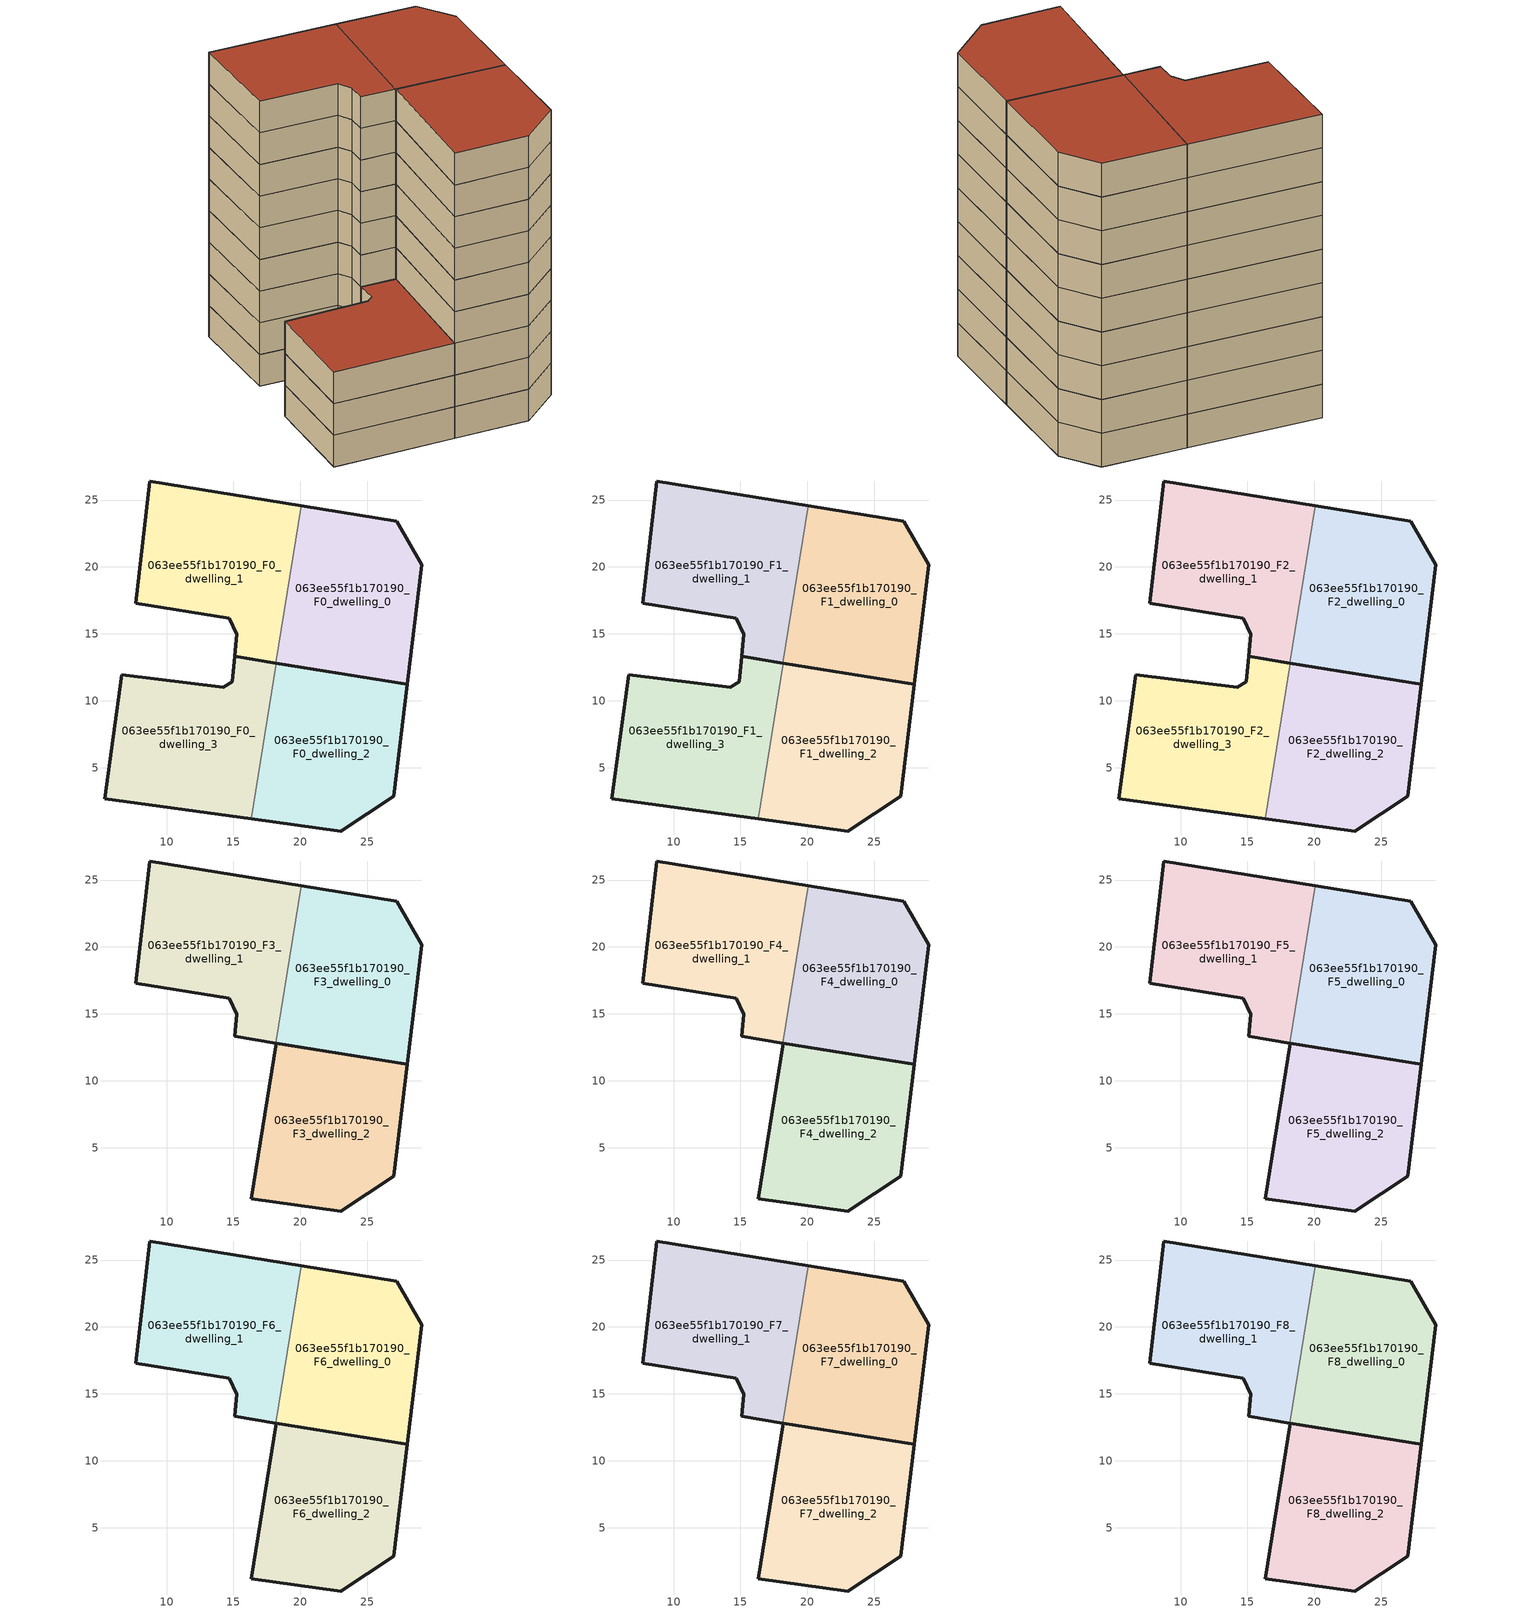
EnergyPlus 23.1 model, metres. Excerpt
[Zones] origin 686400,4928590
063ee55f1b170190_F0_dwelling_0
 floor ground (EU_floor_Construction): 27.96,11.23 29.04,20.16 27.19,23.41 20.06,24.57 18.15,12.83 z0
 wall outside (EU_wall_Construction): 20.06,24.57 27.19,23.41 29.04,20.16 27.96,11.23 18.15,12.83 z0:3
 wall to 063ee55f1b170190_F0_dwelling_1 (EU_wall_Construction): 18.15,12.83 20.06,24.57 z0:3
063ee55f1b170190_F0_dwelling_1
 floor ground (EU_floor_Construction): 18.15,12.83 20.06,24.57 8.74,26.42 7.7,17.29 14.67,16.17 15.24,14.96 15.08,13.32 z0
 wall outside (EU_wall_Construction): 18.15,12.83 15.08,13.32 15.24,14.96 14.67,16.17 7.7,17.29 8.74,26.42 20.06,24.57 z0:3
063ee55f1b170190_F0_dwelling_2
 floor ground (EU_floor_Construction): 26.95,2.88 27.96,11.23 18.21,12.82 16.32,1.2 23.02,0.28 z0
 wall outside (EU_wall_Construction): 18.21,12.82 27.96,11.23 26.95,2.88 23.02,0.28 16.32,1.2 z0:3
 wall to 063ee55f1b170190_F0_dwelling_3 (EU_wall_Construction): 16.32,1.2 18.21,12.82 z0:3
063ee55f1b170190_F0_dwelling_3
 floor ground (EU_floor_Construction): 16.32,1.2 18.21,12.82 15.08,13.32 14.89,11.44 14.25,11.02 6.68,11.95 5.4,2.7 z0
 wall outside (EU_wall_Construction): 16.32,1.2 5.4,2.7 6.68,11.95 14.25,11.02 14.89,11.44 15.08,13.32 18.21,12.82 z0:3
063ee55f1b170190_F1_dwelling_0
 floor to 063ee55f1b170190_F0_dwelling_0 (EU_floor_Construction): 27.96,11.23 29.04,20.16 27.19,23.41 20.06,24.57 18.15,12.83 z3
 wall outside (EU_wall_Construction): 20.06,24.57 27.19,23.41 29.04,20.16 27.96,11.23 18.15,12.83 z3:6
 wall to 063ee55f1b170190_F1_dwelling_1 (EU_wall_Construction): 18.15,12.83 20.06,24.57 z3:6
063ee55f1b170190_F1_dwelling_1
 floor to 063ee55f1b170190_F0_dwelling_1 (EU_floor_Construction): 18.15,12.83 20.06,24.57 8.74,26.42 7.7,17.29 14.67,16.17 15.24,14.96 15.08,13.32 z3
 wall outside (EU_wall_Construction): 18.15,12.83 15.08,13.32 15.24,14.96 14.67,16.17 7.7,17.29 8.74,26.42 20.06,24.57 z3:6
063ee55f1b170190_F1_dwelling_2
 floor to 063ee55f1b170190_F0_dwelling_2 (EU_floor_Construction): 26.95,2.88 27.96,11.23 18.21,12.82 16.32,1.2 23.02,0.28 z3
 wall outside (EU_wall_Construction): 18.21,12.82 27.96,11.23 26.95,2.88 23.02,0.28 16.32,1.2 z3:6
 wall to 063ee55f1b170190_F1_dwelling_3 (EU_wall_Construction): 16.32,1.2 18.21,12.82 z3:6
063ee55f1b170190_F1_dwelling_3
 floor to 063ee55f1b170190_F0_dwelling_3 (EU_floor_Construction): 16.32,1.2 18.21,12.82 15.08,13.32 14.89,11.44 14.25,11.02 6.67,11.95 5.4,2.7 z3
 wall outside (EU_wall_Construction): 16.32,1.2 5.4,2.7 6.68,11.95 14.25,11.02 14.89,11.44 15.08,13.32 18.21,12.82 z3:6
063ee55f1b170190_F2_dwelling_0
 floor to 063ee55f1b170190_F1_dwelling_0 (EU_floor_Construction): 27.96,11.23 29.04,20.16 27.19,23.41 20.06,24.57 18.15,12.83 z6
 wall outside (EU_wall_Construction): 20.06,24.57 27.19,23.41 29.04,20.16 27.96,11.23 18.15,12.83 z6:9
 wall to 063ee55f1b170190_F2_dwelling_1 (EU_wall_Construction): 18.15,12.83 20.06,24.57 z6:9
063ee55f1b170190_F2_dwelling_1
 floor to 063ee55f1b170190_F1_dwelling_1 (EU_floor_Construction): 18.15,12.83 20.06,24.57 8.74,26.42 7.7,17.29 14.67,16.17 15.24,14.96 15.08,13.32 z6
 wall outside (EU_wall_Construction): 18.15,12.83 15.08,13.32 15.24,14.96 14.67,16.17 7.7,17.29 8.74,26.42 20.06,24.57 z6:9
063ee55f1b170190_F2_dwelling_2
 floor to 063ee55f1b170190_F1_dwelling_2 (EU_floor_Construction): 26.95,2.88 27.96,11.23 18.21,12.82 16.32,1.2 23.02,0.28 z6
 wall outside (EU_wall_Construction): 18.21,12.82 27.96,11.23 26.95,2.88 23.02,0.28 16.32,1.2 z6:9
 wall to 063ee55f1b170190_F2_dwelling_3 (EU_wall_Construction): 16.32,1.2 18.21,12.82 z6:9
063ee55f1b170190_F2_dwelling_3
 floor to 063ee55f1b170190_F1_dwelling_3 (EU_floor_Construction): 16.32,1.2 18.21,12.82 15.08,13.32 14.89,11.44 14.25,11.02 6.67,11.95 5.4,2.7 z6
 wall outside (EU_wall_Construction): 16.32,1.2 5.4,2.7 6.68,11.95 14.25,11.02 14.89,11.44 15.08,13.32 18.21,12.82 z6:9
 roof outside (EU_roof_Construction): 18.21,12.82 16.32,1.2 5.4,2.7 6.68,11.95 14.25,11.02 14.89,11.44 15.08,13.32 z9
063ee55f1b170190_F3_dwelling_0
 floor to 063ee55f1b170190_F2_dwelling_0 (EU_floor_Construction): 27.96,11.23 29.04,20.16 27.19,23.41 20.06,24.57 18.15,12.83 z9
 wall outside (EU_wall_Construction): 20.06,24.57 27.19,23.41 29.04,20.16 27.96,11.23 18.15,12.83 z9:12
 wall to 063ee55f1b170190_F3_dwelling_1 (EU_wall_Construction): 18.15,12.83 20.06,24.57 z9:12
063ee55f1b170190_F3_dwelling_1
 floor to 063ee55f1b170190_F2_dwelling_1 (EU_floor_Construction): 18.15,12.83 20.06,24.57 8.74,26.42 7.7,17.29 14.67,16.17 15.24,14.96 15.08,13.32 z9
 wall outside (EU_wall_Construction): 18.15,12.83 15.08,13.32 15.24,14.96 14.67,16.17 7.7,17.29 8.74,26.42 20.06,24.57 z9:12
063ee55f1b170190_F3_dwelling_2
 floor to 063ee55f1b170190_F2_dwelling_2 (EU_floor_Construction): 26.95,2.88 27.96,11.23 18.21,12.82 16.32,1.2 23.02,0.28 z9
 wall outside (EU_wall_Construction): 18.21,12.82 27.96,11.23 26.95,2.88 23.02,0.28 16.32,1.2 18.21,12.82 z9:12
063ee55f1b170190_F4_dwelling_0
 floor to 063ee55f1b170190_F3_dwelling_0 (EU_floor_Construction): 27.96,11.23 29.04,20.16 27.19,23.41 20.06,24.57 18.15,12.83 z12
 wall outside (EU_wall_Construction): 20.06,24.57 27.19,23.41 29.04,20.16 27.96,11.23 18.15,12.83 z12:15
 wall to 063ee55f1b170190_F4_dwelling_1 (EU_wall_Construction): 18.15,12.83 20.06,24.57 z12:15
063ee55f1b170190_F4_dwelling_1
 floor to 063ee55f1b170190_F3_dwelling_1 (EU_floor_Construction): 18.15,12.83 20.06,24.57 8.74,26.42 7.7,17.29 14.67,16.17 15.24,14.96 15.08,13.32 z12
 wall outside (EU_wall_Construction): 18.15,12.83 15.08,13.32 15.24,14.96 14.67,16.17 7.7,17.29 8.74,26.42 20.06,24.57 z12:15
063ee55f1b170190_F4_dwelling_2
 floor to 063ee55f1b170190_F3_dwelling_2 (EU_floor_Construction): 26.95,2.88 27.96,11.23 18.21,12.82 16.32,1.2 23.02,0.28 z12
 wall outside (EU_wall_Construction): 18.21,12.82 27.96,11.23 26.95,2.88 23.02,0.28 16.32,1.2 18.21,12.82 z12:15
063ee55f1b170190_F5_dwelling_0
 floor to 063ee55f1b170190_F4_dwelling_0 (EU_floor_Construction): 27.96,11.23 29.04,20.16 27.19,23.41 20.06,24.57 18.15,12.83 z15
 wall outside (EU_wall_Construction): 20.06,24.57 27.19,23.41 29.04,20.16 27.96,11.23 18.15,12.83 z15:18
 wall to 063ee55f1b170190_F5_dwelling_1 (EU_wall_Construction): 18.15,12.83 20.06,24.57 z15:18
063ee55f1b170190_F5_dwelling_1
 floor to 063ee55f1b170190_F4_dwelling_1 (EU_floor_Construction): 18.15,12.83 20.06,24.57 8.74,26.42 7.7,17.29 14.67,16.17 15.24,14.96 15.08,13.32 z15
 wall outside (EU_wall_Construction): 18.15,12.83 15.08,13.32 15.24,14.96 14.67,16.17 7.7,17.29 8.74,26.42 20.06,24.57 z15:18
063ee55f1b170190_F5_dwelling_2
 floor to 063ee55f1b170190_F4_dwelling_2 (EU_floor_Construction): 26.95,2.88 27.96,11.23 18.21,12.82 16.32,1.2 23.02,0.28 z15
 wall outside (EU_wall_Construction): 18.21,12.82 27.96,11.23 26.95,2.88 23.02,0.28 16.32,1.2 18.21,12.82 z15:18
063ee55f1b170190_F6_dwelling_0
 floor to 063ee55f1b170190_F5_dwelling_0 (EU_floor_Construction): 27.96,11.23 29.04,20.16 27.19,23.41 20.06,24.57 18.15,12.83 z18
 wall outside (EU_wall_Construction): 20.06,24.57 27.19,23.41 29.04,20.16 27.96,11.23 18.15,12.83 z18:21
 wall to 063ee55f1b170190_F6_dwelling_1 (EU_wall_Construction): 18.15,12.83 20.06,24.57 z18:21
063ee55f1b170190_F6_dwelling_1
 floor to 063ee55f1b170190_F5_dwelling_1 (EU_floor_Construction): 18.15,12.83 20.06,24.57 8.74,26.42 7.7,17.29 14.67,16.17 15.24,14.96 15.08,13.32 z18
 wall outside (EU_wall_Construction): 18.15,12.83 15.08,13.32 15.24,14.96 14.67,16.17 7.7,17.29 8.74,26.42 20.06,24.57 z18:21
063ee55f1b170190_F6_dwelling_2
 floor to 063ee55f1b170190_F5_dwelling_2 (EU_floor_Construction): 26.95,2.88 27.96,11.23 18.21,12.82 16.32,1.2 23.02,0.28 z18
 wall outside (EU_wall_Construction): 18.21,12.82 27.96,11.23 26.95,2.88 23.02,0.28 16.32,1.2 18.21,12.82 z18:21
063ee55f1b170190_F7_dwelling_0
 floor to 063ee55f1b170190_F6_dwelling_0 (EU_floor_Construction): 27.96,11.23 29.04,20.16 27.19,23.41 20.06,24.57 18.15,12.83 z21
 wall outside (EU_wall_Construction): 20.06,24.57 27.19,23.41 29.04,20.16 27.96,11.23 18.15,12.83 z21:24
 wall to 063ee55f1b170190_F7_dwelling_1 (EU_wall_Construction): 18.15,12.83 20.06,24.57 z21:24
063ee55f1b170190_F7_dwelling_1
 floor to 063ee55f1b170190_F6_dwelling_1 (EU_floor_Construction): 18.15,12.83 20.06,24.57 8.74,26.42 7.7,17.29 14.67,16.17 15.24,14.96 15.08,13.32 z21
 wall outside (EU_wall_Construction): 18.15,12.83 15.08,13.32 15.24,14.96 14.67,16.17 7.7,17.29 8.74,26.42 20.06,24.57 z21:24
063ee55f1b170190_F7_dwelling_2
 floor to 063ee55f1b170190_F6_dwelling_2 (EU_floor_Construction): 26.95,2.88 27.96,11.23 18.21,12.82 16.32,1.2 23.02,0.28 z21
 wall outside (EU_wall_Construction): 18.21,12.82 27.96,11.23 26.95,2.88 23.02,0.28 16.32,1.2 18.21,12.82 z21:24
063ee55f1b170190_F8_dwelling_0
 floor to 063ee55f1b170190_F7_dwelling_0 (EU_floor_Construction): 27.96,11.23 29.04,20.16 27.19,23.41 20.06,24.57 18.15,12.83 z24
 wall outside (EU_wall_Construction): 20.06,24.57 27.19,23.41 29.04,20.16 27.96,11.23 18.15,12.83 z24:27
 wall to 063ee55f1b170190_F8_dwelling_1 (EU_wall_Construction): 18.15,12.83 20.06,24.57 z24:27
 roof outside (EU_roof_Construction): 27.19,23.41 29.04,20.16 27.96,11.23 18.15,12.83 20.06,24.57 z27
063ee55f1b170190_F8_dwelling_1
 floor to 063ee55f1b170190_F7_dwelling_1 (EU_floor_Construction): 18.15,12.83 20.06,24.57 8.74,26.42 7.7,17.29 14.67,16.17 15.24,14.96 15.08,13.32 z24
 wall outside (EU_wall_Construction): 18.15,12.83 15.08,13.32 15.24,14.96 14.67,16.17 7.7,17.29 8.74,26.42 20.06,24.57 z24:27
 roof outside (EU_roof_Construction): 20.06,24.57 18.15,12.83 15.08,13.32 15.24,14.96 14.67,16.17 7.7,17.29 8.74,26.42 z27
063ee55f1b170190_F8_dwelling_2
 floor to 063ee55f1b170190_F7_dwelling_2 (EU_floor_Construction): 26.95,2.88 27.96,11.23 18.21,12.82 16.32,1.2 23.02,0.28 z24
 wall outside (EU_wall_Construction): 18.21,12.82 27.96,11.23 26.95,2.88 23.02,0.28 16.32,1.2 18.21,12.82 z24:27
 roof outside (EU_roof_Construction): 27.96,11.23 26.95,2.88 23.02,0.28 16.32,1.2 18.21,12.82 z27
[Building]
EU S2 Campaign: North Axis=0; Terrain=City; Solar Distribution=FullExterior
[Site:Location]
Bologna: Latitude=44.5; Longitude=11.25; Time Zone=1; Elevation=37
[SizingPeriod:WeatherFileDays]
AnnualSizingPeriod: Begin Month=1; Begin Day of Month=1; End Month=12; End Day of Month=31; Day of Week for Start Day=Monday; Use Weather File Daylight Saving Period=No; Use Weather File Rain and Snow Indicators=No
[MATERIAL]
EU_InternalMass_Material: Roughness=MediumRough; Thickness=0.1; Conductivity=1; Density=1800; Specific Heat=900; Thermal Absorptance=0.9; Solar Absorptance=0.7; Visible Absorptance=0.7
[MATERIAL:NOMASS] Roughness=MediumRough; Thermal Absorptance=0.9; Solar Absorptance=0.7; Visible Absorptance=0.7
Name | Thermal Resistance
EU_wall_NoMass | 0.779417
EU_roof_NoMass | 0.435466
EU_floor_NoMass | 0.588222
[CONSTRUCTION]
EU_wall_Construction: EU_wall_NoMass
EU_roof_Construction: EU_roof_NoMass
EU_floor_Construction: EU_floor_NoMass
EU_InternalMass_Construction: EU_InternalMass_Material
[ZONE] Type=1; Multiplier=1; Ceiling Height=autocalculate; Floor Area=autocalculate; Part of Total Floor Area=Yes
Name | Volume
063ee55f1b170190_F0_dwelling_0 | 336.618
063ee55f1b170190_F1_dwelling_0; 063ee55f1b170190_F2_dwelling_0; 063ee55f1b170190_F3_dwelling_0; 063ee55f1b170190_F4_dwelling_0; 063ee55f1b170190_F5_dwelling_0; 063ee55f1b170190_F6_dwelling_0; 063ee55f1b170190_F7_dwelling_0; 063ee55f1b170190_F8_dwelling_0 | 336.617
063ee55f1b170190_F0_dwelling_1 | 336.61
063ee55f1b170190_F1_dwelling_1; 063ee55f1b170190_F2_dwelling_1; 063ee55f1b170190_F3_dwelling_1; 063ee55f1b170190_F4_dwelling_1; 063ee55f1b170190_F5_dwelling_1; 063ee55f1b170190_F6_dwelling_1; 063ee55f1b170190_F7_dwelling_1; 063ee55f1b170190_F8_dwelling_1 | 336.611
063ee55f1b170190_F0_dwelling_2; 063ee55f1b170190_F1_dwelling_2; 063ee55f1b170190_F2_dwelling_2; 063ee55f1b170190_F3_dwelling_2; 063ee55f1b170190_F4_dwelling_2; 063ee55f1b170190_F5_dwelling_2; 063ee55f1b170190_F6_dwelling_2; 063ee55f1b170190_F7_dwelling_2; 063ee55f1b170190_F8_dwelling_2 | 336.629
063ee55f1b170190_F0_dwelling_3; 063ee55f1b170190_F1_dwelling_3; 063ee55f1b170190_F2_dwelling_3 | 336.634
[INTERNALMASS] Construction=EU_InternalMass_Construction
Name | Zone or ZoneList | Surface Area
063ee55f1b170190_F0_dwelling_0_EU_InternalMass | 063ee55f1b170190_F0_dwelling_0 | 112.206
063ee55f1b170190_F0_dwelling_1_EU_InternalMass | 063ee55f1b170190_F0_dwelling_1 | 112.203
063ee55f1b170190_F0_dwelling_2_EU_InternalMass | 063ee55f1b170190_F0_dwelling_2 | 112.21
063ee55f1b170190_F0_dwelling_3_EU_InternalMass | 063ee55f1b170190_F0_dwelling_3 | 112.211
063ee55f1b170190_F1_dwelling_0_EU_InternalMass | 063ee55f1b170190_F1_dwelling_0 | 112.206
063ee55f1b170190_F1_dwelling_1_EU_InternalMass | 063ee55f1b170190_F1_dwelling_1 | 112.203
063ee55f1b170190_F1_dwelling_2_EU_InternalMass | 063ee55f1b170190_F1_dwelling_2 | 112.21
063ee55f1b170190_F1_dwelling_3_EU_InternalMass | 063ee55f1b170190_F1_dwelling_3 | 112.211
063ee55f1b170190_F2_dwelling_0_EU_InternalMass | 063ee55f1b170190_F2_dwelling_0 | 112.206
063ee55f1b170190_F2_dwelling_1_EU_InternalMass | 063ee55f1b170190_F2_dwelling_1 | 112.203
063ee55f1b170190_F2_dwelling_2_EU_InternalMass | 063ee55f1b170190_F2_dwelling_2 | 112.21
063ee55f1b170190_F2_dwelling_3_EU_InternalMass | 063ee55f1b170190_F2_dwelling_3 | 112.211
063ee55f1b170190_F3_dwelling_0_EU_InternalMass | 063ee55f1b170190_F3_dwelling_0 | 112.215
063ee55f1b170190_F3_dwelling_1_EU_InternalMass | 063ee55f1b170190_F3_dwelling_1 | 112.208
063ee55f1b170190_F3_dwelling_2_EU_InternalMass | 063ee55f1b170190_F3_dwelling_2 | 224.409
063ee55f1b170190_F4_dwelling_0_EU_InternalMass | 063ee55f1b170190_F4_dwelling_0 | 112.215
063ee55f1b170190_F4_dwelling_1_EU_InternalMass | 063ee55f1b170190_F4_dwelling_1 | 112.208
063ee55f1b170190_F4_dwelling_2_EU_InternalMass | 063ee55f1b170190_F4_dwelling_2 | 224.409
063ee55f1b170190_F5_dwelling_0_EU_InternalMass | 063ee55f1b170190_F5_dwelling_0 | 112.215
063ee55f1b170190_F5_dwelling_1_EU_InternalMass | 063ee55f1b170190_F5_dwelling_1 | 112.208
063ee55f1b170190_F5_dwelling_2_EU_InternalMass | 063ee55f1b170190_F5_dwelling_2 | 224.409
063ee55f1b170190_F6_dwelling_0_EU_InternalMass | 063ee55f1b170190_F6_dwelling_0 | 112.215
063ee55f1b170190_F6_dwelling_1_EU_InternalMass | 063ee55f1b170190_F6_dwelling_1 | 112.208
063ee55f1b170190_F6_dwelling_2_EU_InternalMass | 063ee55f1b170190_F6_dwelling_2 | 224.409
063ee55f1b170190_F7_dwelling_0_EU_InternalMass | 063ee55f1b170190_F7_dwelling_0 | 112.215
063ee55f1b170190_F7_dwelling_1_EU_InternalMass | 063ee55f1b170190_F7_dwelling_1 | 112.208
063ee55f1b170190_F7_dwelling_2_EU_InternalMass | 063ee55f1b170190_F7_dwelling_2 | 224.409
063ee55f1b170190_F8_dwelling_0_EU_InternalMass | 063ee55f1b170190_F8_dwelling_0 | 112.215
063ee55f1b170190_F8_dwelling_1_EU_InternalMass | 063ee55f1b170190_F8_dwelling_1 | 112.208
063ee55f1b170190_F8_dwelling_2_EU_InternalMass | 063ee55f1b170190_F8_dwelling_2 | 224.409
[OTHEREQUIPMENT] Fuel Type=Electricity; Design Level Calculation Method=Watts/Area; Power per Zone Floor Area=1; Fraction Latent=0; Fraction Radiant=0; Fraction Lost=0; Carbon Dioxide Generation Rate=0; EndUse Subcategory=EU_Step8_InternalGains
Name | Zone or ZoneList or Space or SpaceList | Schedule
EU_Step8_InternalGain_063ee55f1b170190_F0_dwelling_0_f000 | 063ee55f1b170190_F0_dwelling_0 | EU_Step8_GainSchedule_063ee55f1b170190_F0_dwelling_0_f000
EU_Step8_InternalGain_063ee55f1b170190_F0_dwelling_1_f000 | 063ee55f1b170190_F0_dwelling_1 | EU_Step8_GainSchedule_063ee55f1b170190_F0_dwelling_1_f000
EU_Step8_InternalGain_063ee55f1b170190_F0_dwelling_2_f000 | 063ee55f1b170190_F0_dwelling_2 | EU_Step8_GainSchedule_063ee55f1b170190_F0_dwelling_2_f000
EU_Step8_InternalGain_063ee55f1b170190_F0_dwelling_3_f000 | 063ee55f1b170190_F0_dwelling_3 | EU_Step8_GainSchedule_063ee55f1b170190_F0_dwelling_3_f000
EU_Step8_InternalGain_063ee55f1b170190_F1_dwelling_0_f000 | 063ee55f1b170190_F1_dwelling_0 | EU_Step8_GainSchedule_063ee55f1b170190_F1_dwelling_0_f000
EU_Step8_InternalGain_063ee55f1b170190_F1_dwelling_1_f000 | 063ee55f1b170190_F1_dwelling_1 | EU_Step8_GainSchedule_063ee55f1b170190_F1_dwelling_1_f000
EU_Step8_InternalGain_063ee55f1b170190_F1_dwelling_2_f000 | 063ee55f1b170190_F1_dwelling_2 | EU_Step8_GainSchedule_063ee55f1b170190_F1_dwelling_2_f000
EU_Step8_InternalGain_063ee55f1b170190_F1_dwelling_3_f000 | 063ee55f1b170190_F1_dwelling_3 | EU_Step8_GainSchedule_063ee55f1b170190_F1_dwelling_3_f000
EU_Step8_InternalGain_063ee55f1b170190_F2_dwelling_0_f000 | 063ee55f1b170190_F2_dwelling_0 | EU_Step8_GainSchedule_063ee55f1b170190_F2_dwelling_0_f000
EU_Step8_InternalGain_063ee55f1b170190_F2_dwelling_1_f000 | 063ee55f1b170190_F2_dwelling_1 | EU_Step8_GainSchedule_063ee55f1b170190_F2_dwelling_1_f000
EU_Step8_InternalGain_063ee55f1b170190_F2_dwelling_2_f000 | 063ee55f1b170190_F2_dwelling_2 | EU_Step8_GainSchedule_063ee55f1b170190_F2_dwelling_2_f000
EU_Step8_InternalGain_063ee55f1b170190_F2_dwelling_3_f000 | 063ee55f1b170190_F2_dwelling_3 | EU_Step8_GainSchedule_063ee55f1b170190_F2_dwelling_3_f000
EU_Step8_InternalGain_063ee55f1b170190_F3_dwelling_0_f000 | 063ee55f1b170190_F3_dwelling_0 | EU_Step8_GainSchedule_063ee55f1b170190_F3_dwelling_0_f000
EU_Step8_InternalGain_063ee55f1b170190_F3_dwelling_1_f000 | 063ee55f1b170190_F3_dwelling_1 | EU_Step8_GainSchedule_063ee55f1b170190_F3_dwelling_1_f000
EU_Step8_InternalGain_063ee55f1b170190_F3_dwelling_2_f000 | 063ee55f1b170190_F3_dwelling_2 | EU_Step8_GainSchedule_063ee55f1b170190_F3_dwelling_2_f000
EU_Step8_InternalGain_063ee55f1b170190_F4_dwelling_0_f000 | 063ee55f1b170190_F4_dwelling_0 | EU_Step8_GainSchedule_063ee55f1b170190_F4_dwelling_0_f000
EU_Step8_InternalGain_063ee55f1b170190_F4_dwelling_1_f000 | 063ee55f1b170190_F4_dwelling_1 | EU_Step8_GainSchedule_063ee55f1b170190_F4_dwelling_1_f000
EU_Step8_InternalGain_063ee55f1b170190_F4_dwelling_2_f000 | 063ee55f1b170190_F4_dwelling_2 | EU_Step8_GainSchedule_063ee55f1b170190_F4_dwelling_2_f000
EU_Step8_InternalGain_063ee55f1b170190_F5_dwelling_0_f000 | 063ee55f1b170190_F5_dwelling_0 | EU_Step8_GainSchedule_063ee55f1b170190_F5_dwelling_0_f000
EU_Step8_InternalGain_063ee55f1b170190_F5_dwelling_1_f000 | 063ee55f1b170190_F5_dwelling_1 | EU_Step8_GainSchedule_063ee55f1b170190_F5_dwelling_1_f000
EU_Step8_InternalGain_063ee55f1b170190_F5_dwelling_2_f000 | 063ee55f1b170190_F5_dwelling_2 | EU_Step8_GainSchedule_063ee55f1b170190_F5_dwelling_2_f000
EU_Step8_InternalGain_063ee55f1b170190_F6_dwelling_0_f000 | 063ee55f1b170190_F6_dwelling_0 | EU_Step8_GainSchedule_063ee55f1b170190_F6_dwelling_0_f000
EU_Step8_InternalGain_063ee55f1b170190_F6_dwelling_1_f000 | 063ee55f1b170190_F6_dwelling_1 | EU_Step8_GainSchedule_063ee55f1b170190_F6_dwelling_1_f000
EU_Step8_InternalGain_063ee55f1b170190_F6_dwelling_2_f000 | 063ee55f1b170190_F6_dwelling_2 | EU_Step8_GainSchedule_063ee55f1b170190_F6_dwelling_2_f000
EU_Step8_InternalGain_063ee55f1b170190_F7_dwelling_0_f000 | 063ee55f1b170190_F7_dwelling_0 | EU_Step8_GainSchedule_063ee55f1b170190_F7_dwelling_0_f000
EU_Step8_InternalGain_063ee55f1b170190_F7_dwelling_1_f000 | 063ee55f1b170190_F7_dwelling_1 | EU_Step8_GainSchedule_063ee55f1b170190_F7_dwelling_1_f000
EU_Step8_InternalGain_063ee55f1b170190_F7_dwelling_2_f000 | 063ee55f1b170190_F7_dwelling_2 | EU_Step8_GainSchedule_063ee55f1b170190_F7_dwelling_2_f000
EU_Step8_InternalGain_063ee55f1b170190_F8_dwelling_0_f000 | 063ee55f1b170190_F8_dwelling_0 | EU_Step8_GainSchedule_063ee55f1b170190_F8_dwelling_0_f000
EU_Step8_InternalGain_063ee55f1b170190_F8_dwelling_1_f000 | 063ee55f1b170190_F8_dwelling_1 | EU_Step8_GainSchedule_063ee55f1b170190_F8_dwelling_1_f000
EU_Step8_InternalGain_063ee55f1b170190_F8_dwelling_2_f000 | 063ee55f1b170190_F8_dwelling_2 | EU_Step8_GainSchedule_063ee55f1b170190_F8_dwelling_2_f000
[ZONEVENTILATION:DESIGNFLOWRATE] Schedule=EU_AlwaysOn; Design Flow Rate Calculation Method=AirChanges/Hour; Air Changes per Hour=0.712058; Ventilation Type=Natural; Fan Pressure Rise=0; Fan Total Efficiency=1; Constant Term Coefficient=1; Temperature Term Coefficient=0; Velocity Term Coefficient=0; Velocity Squared Term Coefficient=0; Minimum Indoor Temperature=-100; Maximum Indoor Temperature=100; Delta Temperature=-100; Minimum Outdoor Temperature=-100; Maximum Outdoor Temperature=100; Maximum Wind Speed=40
Name | Zone or ZoneList or Space or SpaceList
EU_ConstantAir_063ee55f1b170190_F0_dwelling_0 | 063ee55f1b170190_F0_dwelling_0
EU_ConstantAir_063ee55f1b170190_F0_dwelling_1 | 063ee55f1b170190_F0_dwelling_1
EU_ConstantAir_063ee55f1b170190_F0_dwelling_2 | 063ee55f1b170190_F0_dwelling_2
EU_ConstantAir_063ee55f1b170190_F0_dwelling_3 | 063ee55f1b170190_F0_dwelling_3
EU_ConstantAir_063ee55f1b170190_F1_dwelling_0 | 063ee55f1b170190_F1_dwelling_0
EU_ConstantAir_063ee55f1b170190_F1_dwelling_1 | 063ee55f1b170190_F1_dwelling_1
EU_ConstantAir_063ee55f1b170190_F1_dwelling_2 | 063ee55f1b170190_F1_dwelling_2
EU_ConstantAir_063ee55f1b170190_F1_dwelling_3 | 063ee55f1b170190_F1_dwelling_3
EU_ConstantAir_063ee55f1b170190_F2_dwelling_0 | 063ee55f1b170190_F2_dwelling_0
EU_ConstantAir_063ee55f1b170190_F2_dwelling_1 | 063ee55f1b170190_F2_dwelling_1
EU_ConstantAir_063ee55f1b170190_F2_dwelling_2 | 063ee55f1b170190_F2_dwelling_2
EU_ConstantAir_063ee55f1b170190_F2_dwelling_3 | 063ee55f1b170190_F2_dwelling_3
EU_ConstantAir_063ee55f1b170190_F3_dwelling_0 | 063ee55f1b170190_F3_dwelling_0
EU_ConstantAir_063ee55f1b170190_F3_dwelling_1 | 063ee55f1b170190_F3_dwelling_1
EU_ConstantAir_063ee55f1b170190_F3_dwelling_2 | 063ee55f1b170190_F3_dwelling_2
EU_ConstantAir_063ee55f1b170190_F4_dwelling_0 | 063ee55f1b170190_F4_dwelling_0
EU_ConstantAir_063ee55f1b170190_F4_dwelling_1 | 063ee55f1b170190_F4_dwelling_1
EU_ConstantAir_063ee55f1b170190_F4_dwelling_2 | 063ee55f1b170190_F4_dwelling_2
EU_ConstantAir_063ee55f1b170190_F5_dwelling_0 | 063ee55f1b170190_F5_dwelling_0
EU_ConstantAir_063ee55f1b170190_F5_dwelling_1 | 063ee55f1b170190_F5_dwelling_1
EU_ConstantAir_063ee55f1b170190_F5_dwelling_2 | 063ee55f1b170190_F5_dwelling_2
EU_ConstantAir_063ee55f1b170190_F6_dwelling_0 | 063ee55f1b170190_F6_dwelling_0
EU_ConstantAir_063ee55f1b170190_F6_dwelling_1 | 063ee55f1b170190_F6_dwelling_1
EU_ConstantAir_063ee55f1b170190_F6_dwelling_2 | 063ee55f1b170190_F6_dwelling_2
EU_ConstantAir_063ee55f1b170190_F7_dwelling_0 | 063ee55f1b170190_F7_dwelling_0
EU_ConstantAir_063ee55f1b170190_F7_dwelling_1 | 063ee55f1b170190_F7_dwelling_1
EU_ConstantAir_063ee55f1b170190_F7_dwelling_2 | 063ee55f1b170190_F7_dwelling_2
EU_ConstantAir_063ee55f1b170190_F8_dwelling_0 | 063ee55f1b170190_F8_dwelling_0
EU_ConstantAir_063ee55f1b170190_F8_dwelling_1 | 063ee55f1b170190_F8_dwelling_1
EU_ConstantAir_063ee55f1b170190_F8_dwelling_2 | 063ee55f1b170190_F8_dwelling_2
[HVACTEMPLATE:THERMOSTAT] Constant Heating Setpoint=20; Constant Cooling Setpoint=50
EU_HeatOnly_063ee55f1b170190_F0_dwelling_0; EU_HeatOnly_063ee55f1b170190_F0_dwelling_1; EU_HeatOnly_063ee55f1b170190_F0_dwelling_2; EU_HeatOnly_063ee55f1b170190_F0_dwelling_3; EU_HeatOnly_063ee55f1b170190_F1_dwelling_0; EU_HeatOnly_063ee55f1b170190_F1_dwelling_1; EU_HeatOnly_063ee55f1b170190_F1_dwelling_2; EU_HeatOnly_063ee55f1b170190_F1_dwelling_3; EU_HeatOnly_063ee55f1b170190_F2_dwelling_0; EU_HeatOnly_063ee55f1b170190_F2_dwelling_1; EU_HeatOnly_063ee55f1b170190_F2_dwelling_2; EU_HeatOnly_063ee55f1b170190_F2_dwelling_3; EU_HeatOnly_063ee55f1b170190_F3_dwelling_0; EU_HeatOnly_063ee55f1b170190_F3_dwelling_1; EU_HeatOnly_063ee55f1b170190_F3_dwelling_2; EU_HeatOnly_063ee55f1b170190_F4_dwelling_0; EU_HeatOnly_063ee55f1b170190_F4_dwelling_1; EU_HeatOnly_063ee55f1b170190_F4_dwelling_2; EU_HeatOnly_063ee55f1b170190_F5_dwelling_0; EU_HeatOnly_063ee55f1b170190_F5_dwelling_1; EU_HeatOnly_063ee55f1b170190_F5_dwelling_2; EU_HeatOnly_063ee55f1b170190_F6_dwelling_0; EU_HeatOnly_063ee55f1b170190_F6_dwelling_1; EU_HeatOnly_063ee55f1b170190_F6_dwelling_2; EU_HeatOnly_063ee55f1b170190_F7_dwelling_0; EU_HeatOnly_063ee55f1b170190_F7_dwelling_1; EU_HeatOnly_063ee55f1b170190_F7_dwelling_2; EU_HeatOnly_063ee55f1b170190_F8_dwelling_0; EU_HeatOnly_063ee55f1b170190_F8_dwelling_1; EU_HeatOnly_063ee55f1b170190_F8_dwelling_2
[HVACTEMPLATE:ZONE:IDEALLOADSAIRSYSTEM] System Availability Schedule=EU_AlwaysOn; Maximum Heating Supply Air Temperature=50; Minimum Cooling Supply Air Temperature=13; Maximum Heating Supply Air Humidity Ratio=0.0156; Minimum Cooling Supply Air Humidity Ratio=0.0077; Heating Limit=NoLimit; Cooling Limit=NoLimit; Heating Availability Schedule=EU_AlwaysOn; Cooling Availability Schedule=EU_CoolingOff; Dehumidification Control Type=ConstantSensibleHeatRatio; Cooling Sensible Heat Ratio=0.7; Dehumidification Setpoint=60; Humidification Control Type=None; Humidification Setpoint=30; Outdoor Air Method=None; Outdoor Air Flow Rate per Person=0.00944; Outdoor Air Flow Rate per Zone Floor Area=0; Outdoor Air Flow Rate per Zone=0; Demand Controlled Ventilation Type=None; Outdoor Air Economizer Type=NoEconomizer; Heat Recovery Type=None; Sensible Heat Recovery Effectiveness=0.7; Latent Heat Recovery Effectiveness=0.65
Name | Template Thermostat
063ee55f1b170190_F0_dwelling_0 | EU_HeatOnly_063ee55f1b170190_F0_dwelling_0
063ee55f1b170190_F0_dwelling_1 | EU_HeatOnly_063ee55f1b170190_F0_dwelling_1
063ee55f1b170190_F0_dwelling_2 | EU_HeatOnly_063ee55f1b170190_F0_dwelling_2
063ee55f1b170190_F0_dwelling_3 | EU_HeatOnly_063ee55f1b170190_F0_dwelling_3
063ee55f1b170190_F1_dwelling_0 | EU_HeatOnly_063ee55f1b170190_F1_dwelling_0
063ee55f1b170190_F1_dwelling_1 | EU_HeatOnly_063ee55f1b170190_F1_dwelling_1
063ee55f1b170190_F1_dwelling_2 | EU_HeatOnly_063ee55f1b170190_F1_dwelling_2
063ee55f1b170190_F1_dwelling_3 | EU_HeatOnly_063ee55f1b170190_F1_dwelling_3
063ee55f1b170190_F2_dwelling_0 | EU_HeatOnly_063ee55f1b170190_F2_dwelling_0
063ee55f1b170190_F2_dwelling_1 | EU_HeatOnly_063ee55f1b170190_F2_dwelling_1
063ee55f1b170190_F2_dwelling_2 | EU_HeatOnly_063ee55f1b170190_F2_dwelling_2
063ee55f1b170190_F2_dwelling_3 | EU_HeatOnly_063ee55f1b170190_F2_dwelling_3
063ee55f1b170190_F3_dwelling_0 | EU_HeatOnly_063ee55f1b170190_F3_dwelling_0
063ee55f1b170190_F3_dwelling_1 | EU_HeatOnly_063ee55f1b170190_F3_dwelling_1
063ee55f1b170190_F3_dwelling_2 | EU_HeatOnly_063ee55f1b170190_F3_dwelling_2
063ee55f1b170190_F4_dwelling_0 | EU_HeatOnly_063ee55f1b170190_F4_dwelling_0
063ee55f1b170190_F4_dwelling_1 | EU_HeatOnly_063ee55f1b170190_F4_dwelling_1
063ee55f1b170190_F4_dwelling_2 | EU_HeatOnly_063ee55f1b170190_F4_dwelling_2
063ee55f1b170190_F5_dwelling_0 | EU_HeatOnly_063ee55f1b170190_F5_dwelling_0
063ee55f1b170190_F5_dwelling_1 | EU_HeatOnly_063ee55f1b170190_F5_dwelling_1
063ee55f1b170190_F5_dwelling_2 | EU_HeatOnly_063ee55f1b170190_F5_dwelling_2
063ee55f1b170190_F6_dwelling_0 | EU_HeatOnly_063ee55f1b170190_F6_dwelling_0
063ee55f1b170190_F6_dwelling_1 | EU_HeatOnly_063ee55f1b170190_F6_dwelling_1
063ee55f1b170190_F6_dwelling_2 | EU_HeatOnly_063ee55f1b170190_F6_dwelling_2
063ee55f1b170190_F7_dwelling_0 | EU_HeatOnly_063ee55f1b170190_F7_dwelling_0
063ee55f1b170190_F7_dwelling_1 | EU_HeatOnly_063ee55f1b170190_F7_dwelling_1
063ee55f1b170190_F7_dwelling_2 | EU_HeatOnly_063ee55f1b170190_F7_dwelling_2
063ee55f1b170190_F8_dwelling_0 | EU_HeatOnly_063ee55f1b170190_F8_dwelling_0
063ee55f1b170190_F8_dwelling_1 | EU_HeatOnly_063ee55f1b170190_F8_dwelling_1
063ee55f1b170190_F8_dwelling_2 | EU_HeatOnly_063ee55f1b170190_F8_dwelling_2
[SIZING:ZONE] Zone Cooling Design Supply Air Temperature Input Method=SupplyAirTemperature; Zone Cooling Design Supply Air Temperature=13; Zone Heating Design Supply Air Temperature Input Method=SupplyAirTemperature; Zone Heating Design Supply Air Temperature=50; Zone Cooling Design Supply Air Humidity Ratio=0.008; Zone Heating Design Supply Air Humidity Ratio=0.008; Cooling Design Air Flow Method=DesignDay; Cooling Design Air Flow Rate=0; Cooling Minimum Air Flow per Zone Floor Area=0.000762; Cooling Minimum Air Flow=0; Cooling Minimum Air Flow Fraction=0.2; Heating Design Air Flow Method=DesignDay; Heating Design Air Flow Rate=0; Heating Maximum Air Flow per Zone Floor Area=0.002032; Heating Maximum Air Flow=0.141576; Heating Maximum Air Flow Fraction=0.3; Account for Dedicated Outdoor Air System=No; Dedicated Outdoor Air System Control Strategy=NeutralSupplyAir; Dedicated Outdoor Air Low Setpoint Temperature for Design=autosize; Dedicated Outdoor Air High Setpoint Temperature for Design=autosize; Zone Load Sizing Method=Sensible Load Only No Latent Load; Zone Latent Cooling Design Supply Air Humidity Ratio Input Method=HumidityRatioDifference; Zone Cooling Design Supply Air Humidity Ratio Difference=0.005; Zone Latent Heating Design Supply Air Humidity Ratio Input Method=HumidityRatioDifference; Zone Humidification Design Supply Air Humidity Ratio Difference=0.005
063ee55f1b170190_F0_dwelling_0; 063ee55f1b170190_F0_dwelling_1; 063ee55f1b170190_F0_dwelling_2; 063ee55f1b170190_F0_dwelling_3; 063ee55f1b170190_F1_dwelling_0; 063ee55f1b170190_F1_dwelling_1; 063ee55f1b170190_F1_dwelling_2; 063ee55f1b170190_F1_dwelling_3; 063ee55f1b170190_F2_dwelling_0; 063ee55f1b170190_F2_dwelling_1; 063ee55f1b170190_F2_dwelling_2; 063ee55f1b170190_F2_dwelling_3; 063ee55f1b170190_F3_dwelling_0; 063ee55f1b170190_F3_dwelling_1; 063ee55f1b170190_F3_dwelling_2; 063ee55f1b170190_F4_dwelling_0; 063ee55f1b170190_F4_dwelling_1; 063ee55f1b170190_F4_dwelling_2; 063ee55f1b170190_F5_dwelling_0; 063ee55f1b170190_F5_dwelling_1; 063ee55f1b170190_F5_dwelling_2; 063ee55f1b170190_F6_dwelling_0; 063ee55f1b170190_F6_dwelling_1; 063ee55f1b170190_F6_dwelling_2; 063ee55f1b170190_F7_dwelling_0; 063ee55f1b170190_F7_dwelling_1; 063ee55f1b170190_F7_dwelling_2; 063ee55f1b170190_F8_dwelling_0; 063ee55f1b170190_F8_dwelling_1; 063ee55f1b170190_F8_dwelling_2
[SCHEDULE:CONSTANT]
Name | Hourly Value
EU_AlwaysOn | 1
EU_CoolingOff | 0
[SCHEDULE:FILE] Column Number=1; Rows to Skip at Top=0; Number of Hours of Data=8760; Column Separator=Comma; Interpolate to Timestep=No; Minutes per Item=60; Adjust Schedule for Daylight Savings=Yes
Name | File
EU_Step8_GainSchedule_063ee55f1b170190_F0_dwelling_0_f000 | ../../schedules/063ee55f1b170190/063ee55f1b170190_F0_dwelling_0_f000_gain.csv
EU_Step8_GainSchedule_063ee55f1b170190_F0_dwelling_1_f000 | ../../schedules/063ee55f1b170190/063ee55f1b170190_F0_dwelling_1_f000_gain.csv
EU_Step8_GainSchedule_063ee55f1b170190_F0_dwelling_2_f000 | ../../schedules/063ee55f1b170190/063ee55f1b170190_F0_dwelling_2_f000_gain.csv
EU_Step8_GainSchedule_063ee55f1b170190_F0_dwelling_3_f000 | ../../schedules/063ee55f1b170190/063ee55f1b170190_F0_dwelling_3_f000_gain.csv
EU_Step8_GainSchedule_063ee55f1b170190_F1_dwelling_0_f000 | ../../schedules/063ee55f1b170190/063ee55f1b170190_F1_dwelling_0_f000_gain.csv
EU_Step8_GainSchedule_063ee55f1b170190_F1_dwelling_1_f000 | ../../schedules/063ee55f1b170190/063ee55f1b170190_F1_dwelling_1_f000_gain.csv
EU_Step8_GainSchedule_063ee55f1b170190_F1_dwelling_2_f000 | ../../schedules/063ee55f1b170190/063ee55f1b170190_F1_dwelling_2_f000_gain.csv
EU_Step8_GainSchedule_063ee55f1b170190_F1_dwelling_3_f000 | ../../schedules/063ee55f1b170190/063ee55f1b170190_F1_dwelling_3_f000_gain.csv
EU_Step8_GainSchedule_063ee55f1b170190_F2_dwelling_0_f000 | ../../schedules/063ee55f1b170190/063ee55f1b170190_F2_dwelling_0_f000_gain.csv
EU_Step8_GainSchedule_063ee55f1b170190_F2_dwelling_1_f000 | ../../schedules/063ee55f1b170190/063ee55f1b170190_F2_dwelling_1_f000_gain.csv
EU_Step8_GainSchedule_063ee55f1b170190_F2_dwelling_2_f000 | ../../schedules/063ee55f1b170190/063ee55f1b170190_F2_dwelling_2_f000_gain.csv
EU_Step8_GainSchedule_063ee55f1b170190_F2_dwelling_3_f000 | ../../schedules/063ee55f1b170190/063ee55f1b170190_F2_dwelling_3_f000_gain.csv
EU_Step8_GainSchedule_063ee55f1b170190_F3_dwelling_0_f000 | ../../schedules/063ee55f1b170190/063ee55f1b170190_F3_dwelling_0_f000_gain.csv
EU_Step8_GainSchedule_063ee55f1b170190_F3_dwelling_1_f000 | ../../schedules/063ee55f1b170190/063ee55f1b170190_F3_dwelling_1_f000_gain.csv
EU_Step8_GainSchedule_063ee55f1b170190_F3_dwelling_2_f000 | ../../schedules/063ee55f1b170190/063ee55f1b170190_F3_dwelling_2_f000_gain.csv
EU_Step8_GainSchedule_063ee55f1b170190_F4_dwelling_0_f000 | ../../schedules/063ee55f1b170190/063ee55f1b170190_F4_dwelling_0_f000_gain.csv
EU_Step8_GainSchedule_063ee55f1b170190_F4_dwelling_1_f000 | ../../schedules/063ee55f1b170190/063ee55f1b170190_F4_dwelling_1_f000_gain.csv
EU_Step8_GainSchedule_063ee55f1b170190_F4_dwelling_2_f000 | ../../schedules/063ee55f1b170190/063ee55f1b170190_F4_dwelling_2_f000_gain.csv
EU_Step8_GainSchedule_063ee55f1b170190_F5_dwelling_0_f000 | ../../schedules/063ee55f1b170190/063ee55f1b170190_F5_dwelling_0_f000_gain.csv
EU_Step8_GainSchedule_063ee55f1b170190_F5_dwelling_1_f000 | ../../schedules/063ee55f1b170190/063ee55f1b170190_F5_dwelling_1_f000_gain.csv
EU_Step8_GainSchedule_063ee55f1b170190_F5_dwelling_2_f000 | ../../schedules/063ee55f1b170190/063ee55f1b170190_F5_dwelling_2_f000_gain.csv
EU_Step8_GainSchedule_063ee55f1b170190_F6_dwelling_0_f000 | ../../schedules/063ee55f1b170190/063ee55f1b170190_F6_dwelling_0_f000_gain.csv
EU_Step8_GainSchedule_063ee55f1b170190_F6_dwelling_1_f000 | ../../schedules/063ee55f1b170190/063ee55f1b170190_F6_dwelling_1_f000_gain.csv
EU_Step8_GainSchedule_063ee55f1b170190_F6_dwelling_2_f000 | ../../schedules/063ee55f1b170190/063ee55f1b170190_F6_dwelling_2_f000_gain.csv
EU_Step8_GainSchedule_063ee55f1b170190_F7_dwelling_0_f000 | ../../schedules/063ee55f1b170190/063ee55f1b170190_F7_dwelling_0_f000_gain.csv
EU_Step8_GainSchedule_063ee55f1b170190_F7_dwelling_1_f000 | ../../schedules/063ee55f1b170190/063ee55f1b170190_F7_dwelling_1_f000_gain.csv
EU_Step8_GainSchedule_063ee55f1b170190_F7_dwelling_2_f000 | ../../schedules/063ee55f1b170190/063ee55f1b170190_F7_dwelling_2_f000_gain.csv
EU_Step8_GainSchedule_063ee55f1b170190_F8_dwelling_0_f000 | ../../schedules/063ee55f1b170190/063ee55f1b170190_F8_dwelling_0_f000_gain.csv
EU_Step8_GainSchedule_063ee55f1b170190_F8_dwelling_1_f000 | ../../schedules/063ee55f1b170190/063ee55f1b170190_F8_dwelling_1_f000_gain.csv
EU_Step8_GainSchedule_063ee55f1b170190_F8_dwelling_2_f000 | ../../schedules/063ee55f1b170190/063ee55f1b170190_F8_dwelling_2_f000_gain.csv
